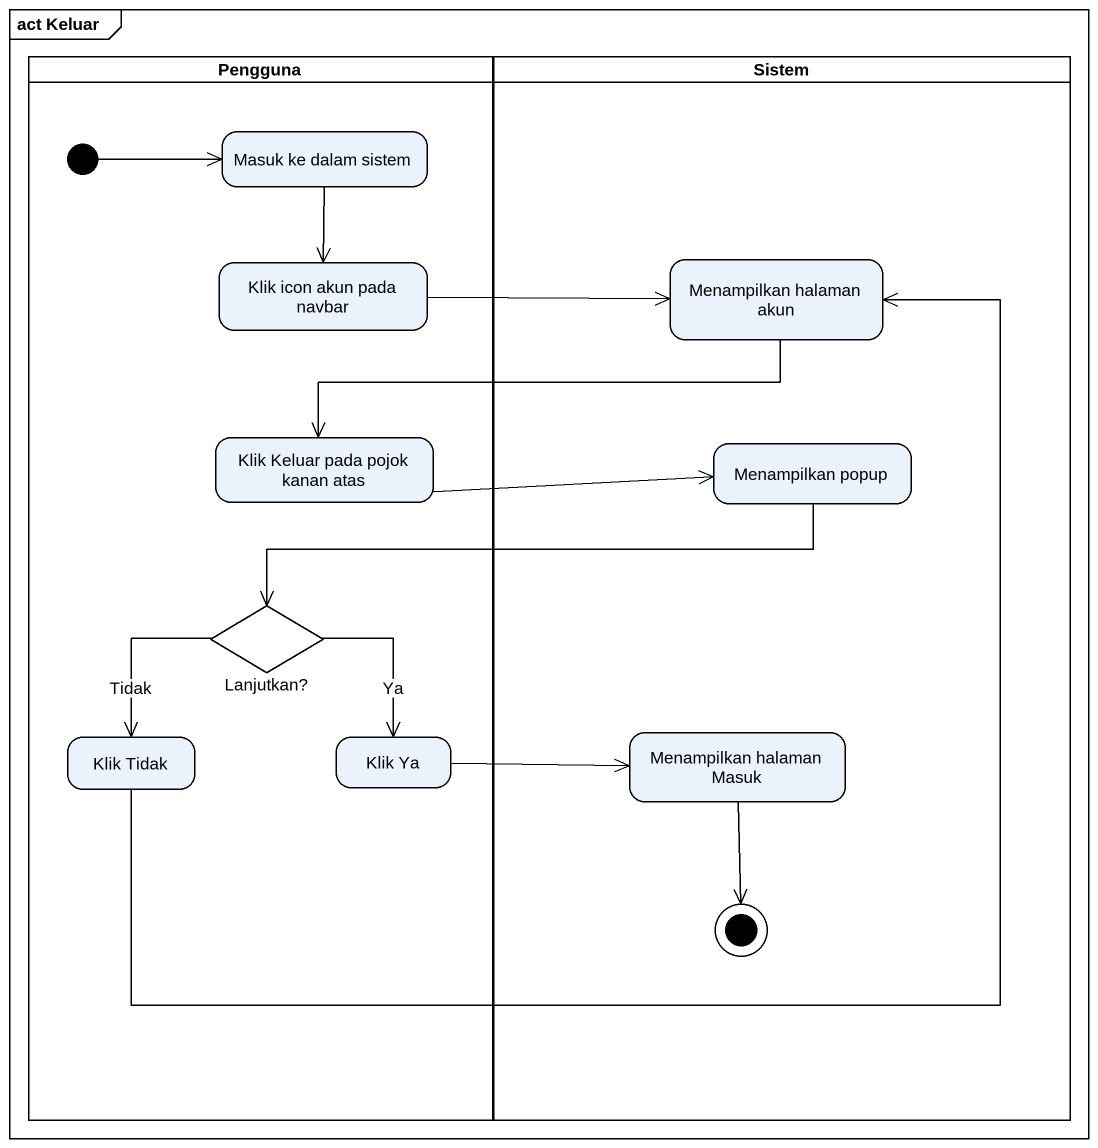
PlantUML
@startuml
mainframe act Keluar
hide empty description
state Pengguna <<partition>> {
  state "Masuk ke dalam sistem" as Masuk_ke_dalam_sistem
  state "Klik icon akun pada navbar" as Klik_icon_akun_pada_navbar
  state "Klik Keluar pada pojok kanan atas" as Klik_Keluar_pada_pojok
  state "Lanjutkan?" as Lanjutkan <<choice>>
  state "Klik Tidak" as Klik_Tidak
  state "Klik Ya" as Klik_Ya
  [*] -right-> Masuk_ke_dalam_sistem
}
state Sistem <<partition>> {
  state "Menampilkan halaman akun" as Menampilkan_halaman_akun
  state "Menampilkan popup" as Menampilkan_popup
  state "Menampilkan halaman Masuk" as Menampilkan_halaman_Masuk
  Menampilkan_halaman_Masuk --> [*]
}
Masuk_ke_dalam_sistem --> Klik_icon_akun_pada_navbar
Klik_icon_akun_pada_navbar -right-> Menampilkan_halaman_akun
Menampilkan_halaman_akun -left-> Klik_Keluar_pada_pojok
Klik_Keluar_pada_pojok -right-> Menampilkan_popup
Menampilkan_popup -left-> Lanjutkan
Lanjutkan --> Klik_Tidak : Tidak
Lanjutkan --> Klik_Ya : Ya
Klik_Tidak -up-> Menampilkan_halaman_akun
Klik_Ya -right-> Menampilkan_halaman_Masuk
@enduml
